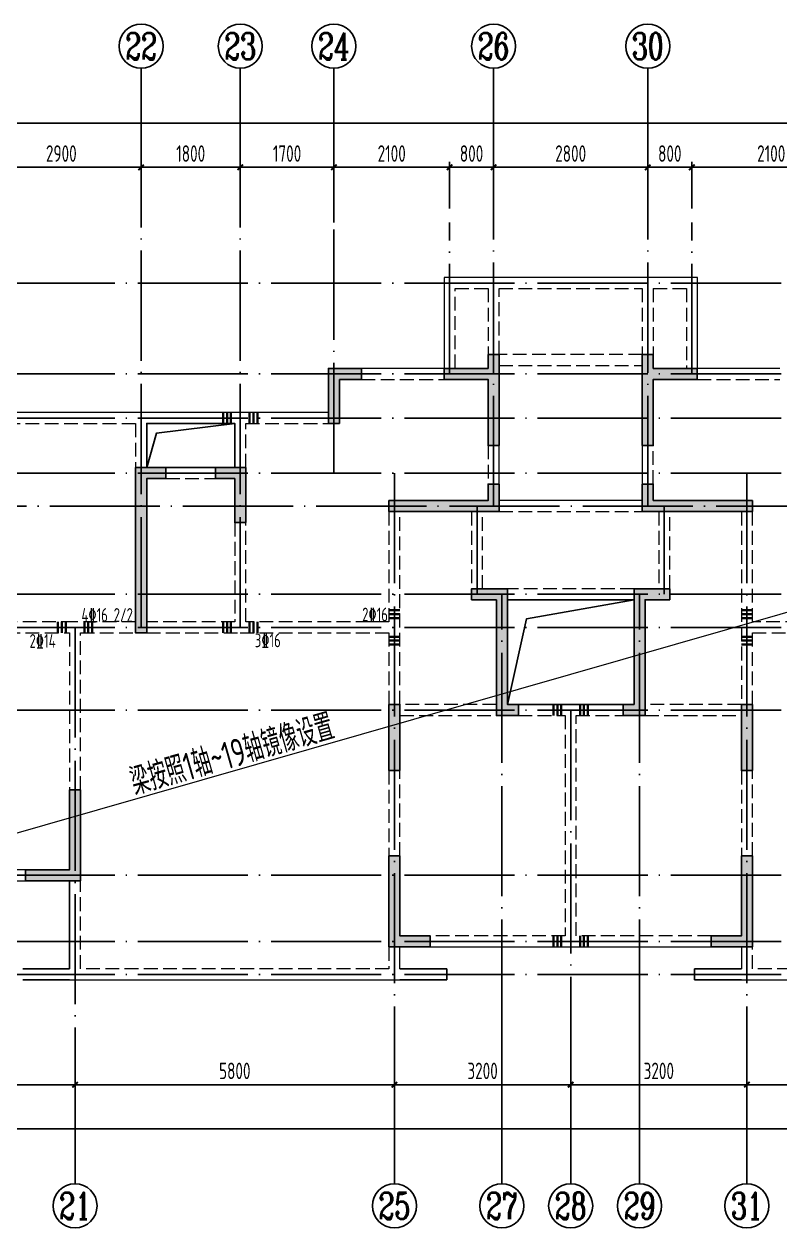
# Model space of a CAD drawing. Extents: x -1712635 to -854203, y -534641 to -21985.
# Drawn here: x -1104310 to -1090583, y -233839 to -211989 of the extents above; entities that cross this region are included whole.
import ezdxf
from ezdxf.enums import TextEntityAlignment as Align

# ---------------------------------------------------------------- set-up
doc = ezdxf.new("R2010")
doc.units = 0
doc.header["$LTSCALE"] = 1000
doc.linetypes.add('DASH', pattern=[0.35, 0.25, -0.1])
doc.linetypes.add('DOTE', pattern=[2.42, 2, -0.2, 0.02, -0.2])
doc.layers.get('0').update_dxf_attribs({"linetype": 'CONTINUOUS'})
doc.layers.get('Defpoints').update_dxf_attribs({"linetype": 'CONTINUOUS'})
for name, color, linetype in [('A-AXIS', 1, 'CONTINUOUS'), ('A-DOTE', 10, 'DOTE'), ('AXIS_NUM', 7, 'CONTINUOUS'), ('BEAM_CON', 4, 'CONTINUOUS'), ('S-D洞口', 4, 'CONTINUOUS'), ('S-L主梁线', 4, 'DASH'), ('S-L梁编号', 6, 'CONTINUOUS'), ('S-L梁配筋', 7, 'CONTINUOUS'), ('S-Q墙填充', 252, 'CONTINUOUS'), ('S-Q墙实线', 6, 'CONTINUOUS'), ('S-Y一般标注', 3, 'CONTINUOUS')]:
    doc.layers.add(name, color=color, linetype=linetype)
doc.layers.add('梁附加箍筋', color=1, linetype='CONTINUOUS', lineweight=35)
doc.styles.add('TSSD_Axis', font='complex.shx', dxfattribs={"width": 0.7, "bigfont": 'hztxt.shx'})
doc.styles.add('TSSD_DIMENSION', font='Tssdeng.shx', dxfattribs={"width": 0.7, "bigfont": 'tssdchn.shx'})
doc.styles.add('TSSD_REIN', font='tssdeng.shx', dxfattribs={"width": 0.7, "height": 300, "bigfont": 'tssdchn.shx'})
doc.dimstyles.new('TSSD_100_100', dxfattribs={"dimtxt": 300, "dimasz": 100, "dimexe": 100, "dimexo": 250, "dimgap": 100, "dimtad": 1, "dimdec": 0, "dimzin": 0, "dimdsep": 46, "dimtxsty": 'TSSD_DIMENSION', "dimblk": 'ARCHTICK', "dimcen": 0, "dimdle": 100, "dimclrt": 7, "dimadec": 0, "dimazin": 0, "dimtfac": 1, "dimtdec": 0, "dimtix": 1, "dimtmove": 2, "dimatfit": 3, "dimldrblk": 'ARCHTICK', "dimfxl": 0, "dimtolj": 1, "dimtzin": 0, "dimarcsym": 0})

# ---------------------------------------------------------------- blocks, each defined once
blk = doc.blocks.new('ts_axno')
at = {"color": 0, "linetype": 'ByBlock', "lineweight": -2}
blk.add_circle((0, 0), 0.5, dxfattribs=at)
at = {"color": 0, "linetype": 'ByBlock', "lineweight": -2, "style": 'TSSD_Axis', "width": 0.7}
blk.add_attdef('A', text='', height=0.6, dxfattribs=at).set_placement((0, 0), align=Align.MIDDLE_CENTER)
blk = doc.blocks.new('_ArchTick')
at = {"color": 0, "const_width": 0.35}
blk.add_lwpolyline([(-0.5, -0.5), (0.5, 0.5)], dxfattribs=at)
blk = doc.blocks.new('*D129')
at = {"layer": 'Defpoints', "color": 0}
for p in [(34300, 19250), (31400, 18250), (34300, 18250)]:
    blk.add_point(p, dxfattribs=at)
at = {"layer": 'S-Y一般标注', "color": 0, "lineweight": -2}
for p, q in [((31300, 19250), (34400, 19250)), ((31400, 18500), (31400, 19350)), ((34300, 18500), (34300, 19350))]:
    blk.add_line(p, q, dxfattribs=at)
at = {"layer": 'S-Y一般标注', "color": 0, "lineweight": -2, "xscale": 100, "yscale": 100, "zscale": 100, "rotation": 180}
blk.add_blockref('_ArchTick', (31400, 19250), dxfattribs=at)
at = {"layer": 'S-Y一般标注', "color": 0, "lineweight": -2, "xscale": 100, "yscale": 100, "zscale": 100}
blk.add_blockref('_ArchTick', (34300, 19250), dxfattribs=at)
at = {"layer": 'S-Y一般标注', "color": 7, "insert": (32850, 19500), "char_height": 300, "attachment_point": 5, "style": 'TSSD_DIMENSION'}
blk.add_mtext('\\A1;2900', dxfattribs=at)
blk = doc.blocks.new('*D130')
at = {"layer": 'Defpoints', "color": 0}
for p in [(36100, 19250), (34300, 18250), (36100, 18250)]:
    blk.add_point(p, dxfattribs=at)
at = {"layer": 'S-Y一般标注', "color": 0, "lineweight": -2}
for p, q in [((34200, 19250), (36200, 19250)), ((34300, 18500), (34300, 19350)), ((36100, 18500), (36100, 19350))]:
    blk.add_line(p, q, dxfattribs=at)
at = {"layer": 'S-Y一般标注', "color": 0, "lineweight": -2, "xscale": 100, "yscale": 100, "zscale": 100, "rotation": 180}
blk.add_blockref('_ArchTick', (34300, 19250), dxfattribs=at)
at = {"layer": 'S-Y一般标注', "color": 0, "lineweight": -2, "xscale": 100, "yscale": 100, "zscale": 100}
blk.add_blockref('_ArchTick', (36100, 19250), dxfattribs=at)
at = {"layer": 'S-Y一般标注', "color": 7, "insert": (35200, 19500), "char_height": 300, "attachment_point": 5, "style": 'TSSD_DIMENSION'}
blk.add_mtext('\\A1;1800', dxfattribs=at)
blk = doc.blocks.new('*D131')
at = {"layer": 'Defpoints', "color": 0}
for p in [(37800, 19250), (36100, 18250), (37800, 18250)]:
    blk.add_point(p, dxfattribs=at)
at = {"layer": 'S-Y一般标注', "color": 0, "lineweight": -2}
for p, q in [((36000, 19250), (37900, 19250)), ((36100, 18500), (36100, 19350)), ((37800, 18500), (37800, 19350))]:
    blk.add_line(p, q, dxfattribs=at)
at = {"layer": 'S-Y一般标注', "color": 0, "lineweight": -2, "xscale": 100, "yscale": 100, "zscale": 100, "rotation": 180}
blk.add_blockref('_ArchTick', (36100, 19250), dxfattribs=at)
at = {"layer": 'S-Y一般标注', "color": 0, "lineweight": -2, "xscale": 100, "yscale": 100, "zscale": 100}
blk.add_blockref('_ArchTick', (37800, 19250), dxfattribs=at)
at = {"layer": 'S-Y一般标注', "color": 7, "insert": (36950, 19500), "char_height": 300, "attachment_point": 5, "style": 'TSSD_DIMENSION'}
blk.add_mtext('\\A1;1700', dxfattribs=at)
blk = doc.blocks.new('*D132')
at = {"layer": 'Defpoints', "color": 0}
for p in [(40700, 19250), (39900, 18250), (40700, 18250)]:
    blk.add_point(p, dxfattribs=at)
at = {"layer": 'S-Y一般标注', "color": 0, "lineweight": -2}
for p, q in [((39800, 19250), (40800, 19250)), ((39900, 18500), (39900, 19350)), ((40700, 18500), (40700, 19350))]:
    blk.add_line(p, q, dxfattribs=at)
at = {"layer": 'S-Y一般标注', "color": 0, "lineweight": -2, "xscale": 100, "yscale": 100, "zscale": 100, "rotation": 180}
blk.add_blockref('_ArchTick', (39900, 19250), dxfattribs=at)
at = {"layer": 'S-Y一般标注', "color": 0, "lineweight": -2, "xscale": 100, "yscale": 100, "zscale": 100}
blk.add_blockref('_ArchTick', (40700, 19250), dxfattribs=at)
at = {"layer": 'S-Y一般标注', "color": 7, "insert": (40300, 19500), "char_height": 300, "attachment_point": 5, "style": 'TSSD_DIMENSION'}
blk.add_mtext('\\A1;800', dxfattribs=at)
blk = doc.blocks.new('*D133')
at = {"layer": 'Defpoints', "color": 0}
for p in [(43500, 19250), (40700, 18250), (43500, 18250)]:
    blk.add_point(p, dxfattribs=at)
at = {"layer": 'S-Y一般标注', "color": 0, "lineweight": -2}
for p, q in [((40600, 19250), (43600, 19250)), ((40700, 18500), (40700, 19350)), ((43500, 18500), (43500, 19350))]:
    blk.add_line(p, q, dxfattribs=at)
at = {"layer": 'S-Y一般标注', "color": 0, "lineweight": -2, "xscale": 100, "yscale": 100, "zscale": 100, "rotation": 180}
blk.add_blockref('_ArchTick', (40700, 19250), dxfattribs=at)
at = {"layer": 'S-Y一般标注', "color": 0, "lineweight": -2, "xscale": 100, "yscale": 100, "zscale": 100}
blk.add_blockref('_ArchTick', (43500, 19250), dxfattribs=at)
at = {"layer": 'S-Y一般标注', "color": 7, "insert": (42100, 19500), "char_height": 300, "attachment_point": 5, "style": 'TSSD_DIMENSION'}
blk.add_mtext('\\A1;2800', dxfattribs=at)
blk = doc.blocks.new('*D134')
at = {"layer": 'Defpoints', "color": 0}
for p in [(46400, 19250), (44300, 18250), (46400, 18250)]:
    blk.add_point(p, dxfattribs=at)
at = {"layer": 'S-Y一般标注', "color": 0, "lineweight": -2}
for p, q in [((44200, 19250), (46500, 19250)), ((44300, 18500), (44300, 19350)), ((46400, 18500), (46400, 19350))]:
    blk.add_line(p, q, dxfattribs=at)
at = {"layer": 'S-Y一般标注', "color": 0, "lineweight": -2, "xscale": 100, "yscale": 100, "zscale": 100, "rotation": 180}
blk.add_blockref('_ArchTick', (44300, 19250), dxfattribs=at)
at = {"layer": 'S-Y一般标注', "color": 0, "lineweight": -2, "xscale": 100, "yscale": 100, "zscale": 100}
blk.add_blockref('_ArchTick', (46400, 19250), dxfattribs=at)
at = {"layer": 'S-Y一般标注', "color": 7, "insert": (45742, 19500), "char_height": 300, "attachment_point": 5, "style": 'TSSD_DIMENSION'}
blk.add_mtext('\\A1;2100', dxfattribs=at)
blk = doc.blocks.new('*D139')
at = {"layer": 'Defpoints', "color": 0}
for p in [(54600, 20050), (4600, 18250), (54600, 18250)]:
    blk.add_point(p, dxfattribs=at)
at = {"layer": 'S-Y一般标注', "color": 0, "lineweight": -2}
for p, q in [((4600, 18500), (4600, 20150)), ((54600, 18500), (54600, 20150)), ((4500, 20050), (54700, 20050))]:
    blk.add_line(p, q, dxfattribs=at)
at = {"layer": 'S-Y一般标注', "color": 0, "lineweight": -2, "xscale": 100, "yscale": 100, "zscale": 100, "rotation": 180}
blk.add_blockref('_ArchTick', (4600, 20050), dxfattribs=at)
at = {"layer": 'S-Y一般标注', "color": 0, "lineweight": -2, "xscale": 100, "yscale": 100, "zscale": 100}
blk.add_blockref('_ArchTick', (54600, 20050), dxfattribs=at)
at = {"layer": 'S-Y一般标注', "color": 7, "insert": (29600, 20300), "char_height": 300, "attachment_point": 5, "style": 'TSSD_DIMENSION'}
blk.add_mtext('\\A1;50000', dxfattribs=at)
blk = doc.blocks.new('*D152')
at = {"layer": 'Defpoints', "color": 0}
for p in [(39900, 19250), (37800, 18250), (39900, 18250)]:
    blk.add_point(p, dxfattribs=at)
at = {"layer": 'S-Y一般标注', "color": 0, "lineweight": -2}
for p, q in [((37700, 19250), (40000, 19250)), ((37800, 18500), (37800, 19350)), ((39900, 18500), (39900, 19350))]:
    blk.add_line(p, q, dxfattribs=at)
at = {"layer": 'S-Y一般标注', "color": 0, "lineweight": -2, "xscale": 100, "yscale": 100, "zscale": 100, "rotation": 180}
blk.add_blockref('_ArchTick', (37800, 19250), dxfattribs=at)
at = {"layer": 'S-Y一般标注', "color": 0, "lineweight": -2, "xscale": 100, "yscale": 100, "zscale": 100}
blk.add_blockref('_ArchTick', (39900, 19250), dxfattribs=at)
at = {"layer": 'S-Y一般标注', "color": 7, "insert": (38850, 19500), "char_height": 300, "attachment_point": 5, "style": 'TSSD_DIMENSION'}
blk.add_mtext('\\A1;2100', dxfattribs=at)
blk = doc.blocks.new('*D153')
at = {"layer": 'Defpoints', "color": 0}
for p in [(44300, 19250), (43500, 18250), (44300, 18250)]:
    blk.add_point(p, dxfattribs=at)
at = {"layer": 'S-Y一般标注', "color": 0, "lineweight": -2}
for p, q in [((43400, 19250), (44400, 19250)), ((43500, 18500), (43500, 19350)), ((44300, 18500), (44300, 19350))]:
    blk.add_line(p, q, dxfattribs=at)
at = {"layer": 'S-Y一般标注', "color": 0, "lineweight": -2, "xscale": 100, "yscale": 100, "zscale": 100, "rotation": 180}
blk.add_blockref('_ArchTick', (43500, 19250), dxfattribs=at)
at = {"layer": 'S-Y一般标注', "color": 0, "lineweight": -2, "xscale": 100, "yscale": 100, "zscale": 100}
blk.add_blockref('_ArchTick', (44300, 19250), dxfattribs=at)
at = {"layer": 'S-Y一般标注', "color": 7, "insert": (43900, 19500), "char_height": 300, "attachment_point": 5, "style": 'TSSD_DIMENSION'}
blk.add_mtext('\\A1;800', dxfattribs=at)
blk = doc.blocks.new('*D158')
at = {"layer": 'Defpoints', "color": 0}
for p in [(33100, 3600), (38900, 3600), (38900, 2600)]:
    blk.add_point(p, dxfattribs=at)
at = {"layer": 'S-Y一般标注', "color": 0, "lineweight": -2}
for p, q in [((33100, 3350), (33100, 2500)), ((38900, 3350), (38900, 2500)), ((33000, 2600), (39000, 2600))]:
    blk.add_line(p, q, dxfattribs=at)
at = {"layer": 'S-Y一般标注', "color": 0, "lineweight": -2, "xscale": 100, "yscale": 100, "zscale": 100, "rotation": 180}
blk.add_blockref('_ArchTick', (33100, 2600), dxfattribs=at)
at = {"layer": 'S-Y一般标注', "color": 0, "lineweight": -2, "xscale": 100, "yscale": 100, "zscale": 100}
blk.add_blockref('_ArchTick', (38900, 2600), dxfattribs=at)
at = {"layer": 'S-Y一般标注', "color": 7, "insert": (36000, 2850), "char_height": 300, "attachment_point": 5, "style": 'TSSD_DIMENSION'}
blk.add_mtext('\\A1;5800', dxfattribs=at)
blk = doc.blocks.new('*D159')
at = {"layer": 'Defpoints', "color": 0}
for p in [(42100, 3600), (45300, 3600), (45300, 2600)]:
    blk.add_point(p, dxfattribs=at)
at = {"layer": 'S-Y一般标注', "color": 0, "lineweight": -2}
for p, q in [((42100, 3350), (42100, 2500)), ((45300, 3350), (45300, 2500)), ((42000, 2600), (45400, 2600))]:
    blk.add_line(p, q, dxfattribs=at)
at = {"layer": 'S-Y一般标注', "color": 0, "lineweight": -2, "xscale": 100, "yscale": 100, "zscale": 100, "rotation": 180}
blk.add_blockref('_ArchTick', (42100, 2600), dxfattribs=at)
at = {"layer": 'S-Y一般标注', "color": 0, "lineweight": -2, "xscale": 100, "yscale": 100, "zscale": 100}
blk.add_blockref('_ArchTick', (45300, 2600), dxfattribs=at)
at = {"layer": 'S-Y一般标注', "color": 7, "insert": (43700, 2850), "char_height": 300, "attachment_point": 5, "style": 'TSSD_DIMENSION'}
blk.add_mtext('\\A1;3200', dxfattribs=at)
blk = doc.blocks.new('*D160')
at = {"layer": 'Defpoints', "color": 0}
for p in [(45300, 3600), (51100, 3600), (51100, 2600)]:
    blk.add_point(p, dxfattribs=at)
at = {"layer": 'S-Y一般标注', "color": 0, "lineweight": -2}
for p, q in [((45300, 3350), (45300, 2500)), ((51100, 3350), (51100, 2500)), ((45200, 2600), (51200, 2600))]:
    blk.add_line(p, q, dxfattribs=at)
at = {"layer": 'S-Y一般标注', "color": 0, "lineweight": -2, "xscale": 100, "yscale": 100, "zscale": 100, "rotation": 180}
blk.add_blockref('_ArchTick', (45300, 2600), dxfattribs=at)
at = {"layer": 'S-Y一般标注', "color": 0, "lineweight": -2, "xscale": 100, "yscale": 100, "zscale": 100}
blk.add_blockref('_ArchTick', (51100, 2600), dxfattribs=at)
at = {"layer": 'S-Y一般标注', "color": 7, "insert": (48200, 2850), "char_height": 300, "attachment_point": 5, "style": 'TSSD_DIMENSION'}
blk.add_mtext('\\A1;5800', dxfattribs=at)
blk = doc.blocks.new('*D162')
at = {"layer": 'Defpoints', "color": 0}
for p in [(4600, 3600), (54600, 3600), (54600, 1800)]:
    blk.add_point(p, dxfattribs=at)
at = {"layer": 'S-Y一般标注', "color": 0, "lineweight": -2}
for p, q in [((4600, 3350), (4600, 1700)), ((54600, 3350), (54600, 1700)), ((4500, 1800), (54700, 1800))]:
    blk.add_line(p, q, dxfattribs=at)
at = {"layer": 'S-Y一般标注', "color": 0, "lineweight": -2, "xscale": 100, "yscale": 100, "zscale": 100, "rotation": 180}
blk.add_blockref('_ArchTick', (4600, 1800), dxfattribs=at)
at = {"layer": 'S-Y一般标注', "color": 0, "lineweight": -2, "xscale": 100, "yscale": 100, "zscale": 100}
blk.add_blockref('_ArchTick', (54600, 1800), dxfattribs=at)
at = {"layer": 'S-Y一般标注', "color": 7, "insert": (29600, 2050), "char_height": 300, "attachment_point": 5, "style": 'TSSD_DIMENSION'}
blk.add_mtext('\\A1;50000', dxfattribs=at)
blk = doc.blocks.new('*D165')
at = {"layer": 'Defpoints', "color": 0}
for p in [(29600, 3600), (33100, 3600), (33100, 2600)]:
    blk.add_point(p, dxfattribs=at)
at = {"layer": 'S-Y一般标注', "color": 0, "lineweight": -2}
for p, q in [((29600, 3350), (29600, 2500)), ((33100, 3350), (33100, 2500)), ((29500, 2600), (33200, 2600))]:
    blk.add_line(p, q, dxfattribs=at)
at = {"layer": 'S-Y一般标注', "color": 0, "lineweight": -2, "xscale": 100, "yscale": 100, "zscale": 100, "rotation": 180}
blk.add_blockref('_ArchTick', (29600, 2600), dxfattribs=at)
at = {"layer": 'S-Y一般标注', "color": 0, "lineweight": -2, "xscale": 100, "yscale": 100, "zscale": 100}
blk.add_blockref('_ArchTick', (33100, 2600), dxfattribs=at)
at = {"layer": 'S-Y一般标注', "color": 7, "insert": (31350, 2850), "char_height": 300, "attachment_point": 5, "style": 'TSSD_DIMENSION'}
blk.add_mtext('\\A1;3500', dxfattribs=at)
blk = doc.blocks.new('*D166')
at = {"layer": 'Defpoints', "color": 0}
for p in [(38900, 3600), (42100, 3600), (42100, 2600)]:
    blk.add_point(p, dxfattribs=at)
at = {"layer": 'S-Y一般标注', "color": 0, "lineweight": -2}
for p, q in [((38900, 3350), (38900, 2500)), ((42100, 3350), (42100, 2500)), ((38800, 2600), (42200, 2600))]:
    blk.add_line(p, q, dxfattribs=at)
at = {"layer": 'S-Y一般标注', "color": 0, "lineweight": -2, "xscale": 100, "yscale": 100, "zscale": 100, "rotation": 180}
blk.add_blockref('_ArchTick', (38900, 2600), dxfattribs=at)
at = {"layer": 'S-Y一般标注', "color": 0, "lineweight": -2, "xscale": 100, "yscale": 100, "zscale": 100}
blk.add_blockref('_ArchTick', (42100, 2600), dxfattribs=at)
at = {"layer": 'S-Y一般标注', "color": 7, "insert": (40500, 2850), "char_height": 300, "attachment_point": 5, "style": 'TSSD_DIMENSION'}
blk.add_mtext('\\A1;3200', dxfattribs=at)
blk = doc.blocks.new('20210807.15312791')
at = {"layer": 'S-Q墙填充'}
h = blk.add_hatch(color=252, dxfattribs=at)
h.dxf.hatch_style = 1
h.paths.add_polyline_path([(97216, 67840), (97216, 68190), (97016, 68190), (97016, 67940), (96216, 67940), (96216, 67740), (97016, 67740), (97016, 66540), (97216, 66540)])
h = blk.add_hatch(color=252, dxfattribs=at)
h.dxf.hatch_style = 1
h.paths.add_polyline_path([(99816, 67840), (99816, 66540), (100016, 66540), (100016, 67740), (100815, 67740), (100815, 67940), (100016, 67940), (100016, 68190), (99816, 68190)])
h = blk.add_hatch(color=252, dxfattribs=at)
h.dxf.hatch_style = 1
h.paths.add_polyline_path([(94316, 67740), (94716, 67740), (94716, 67940), (94116, 67940), (94116, 66940), (94316, 66940)])
h = blk.add_hatch(color=252, dxfattribs=at)
h.dxf.hatch_style = 1
h.paths.add_polyline_path([(90816, 63140), (90816, 65940), (91166, 65940), (91166, 66140), (90616, 66140), (90616, 63140)])
h = blk.add_hatch(color=252, dxfattribs=at)
h.dxf.hatch_style = 1
h.paths.add_polyline_path([(92066, 65940), (92416, 65940), (92416, 65140), (92616, 65140), (92616, 66140), (92066, 66140)])
h = blk.add_hatch(color=252, dxfattribs=at)
h.dxf.hatch_style = 1
h.paths.add_polyline_path([(95216, 65340), (96816, 65340), (97216, 65340), (97216, 65840), (97016, 65840), (97016, 65540), (96816, 65540), (95216, 65540)])
h = blk.add_hatch(color=252, dxfattribs=at)
h.dxf.hatch_style = 1
h.paths.add_polyline_path([(100016, 65540), (100016, 65840), (99816, 65840), (99816, 65340), (100216, 65340), (101816, 65340), (101816, 65540), (100216, 65540)])
h = blk.add_hatch(color=252, dxfattribs=at)
h.dxf.hatch_style = 1
h.paths.add_polyline_path([(97166, 63740), (97166, 61640), (97566, 61640), (97566, 61840), (97366, 61840), (97366, 63940), (96716, 63940), (96716, 63740)])
h = blk.add_hatch(color=252, dxfattribs=at)
h.dxf.hatch_style = 1
h.paths.add_polyline_path([(99666, 61840), (99466, 61840), (99466, 61640), (99866, 61640), (99866, 63740), (100316, 63740), (100316, 63940), (99666, 63940)])
h = blk.add_hatch(color=252, dxfattribs=at)
h.dxf.hatch_style = 1
h.paths.add_polyline_path([(95416, 60640), (95416, 61840), (95216, 61840), (95216, 60640)])
h = blk.add_hatch(color=252, dxfattribs=at)
h.dxf.hatch_style = 1
h.paths.add_polyline_path([(101816, 60640), (101816, 61840), (101616, 61840), (101616, 60640)])
h = blk.add_hatch(color=252, dxfattribs=at)
h.dxf.hatch_style = 1
h.paths.add_polyline_path([(88716, 58840), (88616, 58840), (88616, 58640), (88716, 58640), (89616, 58640), (89616, 60290), (89416, 60290), (89416, 58840)])
h = blk.add_hatch(color=252, dxfattribs=at)
h.dxf.hatch_style = 1
h.paths.add_polyline_path([(95216, 57440), (95966, 57440), (95966, 57640), (95416, 57640), (95416, 59090), (95216, 59090)])
h = blk.add_hatch(color=252, dxfattribs=at)
h.dxf.hatch_style = 1
h.paths.add_polyline_path([(101816, 57440), (101066, 57440), (101066, 57640), (101616, 57640), (101616, 58740), (101616, 59090), (101816, 59090), (101816, 58740)])
at = {"layer": 'BEAM_CON'}
for p, q in [((89416, 58640), (89416, 57040)), ((89416, 57040), (88566, 57040)), ((95416, 57040), (96266, 57040)), ((96266, 56840), (96266, 57040)), ((101616, 57040), (100766, 57040)), ((100766, 56840), (100766, 57040)), ((89416, 56840), (88566, 56840)), ((95416, 56840), (96266, 56840)), ((101616, 56840), (100766, 56840))]:
    blk.add_line(p, q, dxfattribs=at)
at = {"layer": 'S-D洞口', "color": 5}
for points in [[(90816, 66140), (92416, 66140), (92416, 66940), (90816, 66940), (90816, 66140), (90993, 66762), (92416, 66940)], [(97366, 61840), (99666, 61840), (99666, 63740), (97366, 63740), (97366, 61840), (97712, 63393), (99666, 63740)]]:
    blk.add_lwpolyline(points, dxfattribs=at)
at = {"layer": 'S-L主梁线', "linetype": 'ByBlock', "lineweight": 18}
for p, q in [((96216, 69590), (96216, 67940)), ((97116, 69590), (96216, 69590)), ((99916, 69590), (97116, 69590)), ((100816, 69590), (99916, 69590)), ((100816, 67940), (100816, 69590)), ((96216, 67940), (94716, 67940)), ((102316, 67940), (100816, 67940)), ((90716, 67140), (87716, 67140)), ((92516, 67140), (90716, 67140)), ((94116, 67140), (92516, 67140)), ((90816, 66940), (92416, 66940)), ((90816, 66140), (90816, 66940)), ((92416, 66940), (92416, 66140)), ((97216, 65840), (97216, 66540)), ((99816, 66540), (99816, 65840)), ((92066, 66140), (91166, 66140)), ((99816, 65540), (97216, 65540)), ((97366, 63740), (99666, 63740)), ((98516, 61840), (97566, 61840)), ((99466, 61840), (98516, 61840)), ((86016, 58640), (88616, 58640)), ((95416, 57040), (95416, 57440)), ((95966, 57440), (98516, 57440)), ((98516, 57440), (101066, 57440)), ((101616, 57440), (101616, 57040)), ((89416, 56840), (95416, 56840)), ((101616, 56840), (107616, 56840))]:
    blk.add_line(p, q, dxfattribs=at)
at = {"layer": 'S-L主梁线', "linetype": 'DASH', "lineweight": 18}
for p, q in [((96416, 69390), (97016, 69390)), ((96416, 67940), (96416, 69390)), ((97016, 69390), (97016, 68190)), ((97216, 69390), (99816, 69390)), ((97216, 68190), (97216, 69390)), ((99816, 69390), (99816, 68190)), ((100016, 69390), (100616, 69390)), ((100016, 69390), (100016, 68190)), ((100616, 69390), (100616, 67940)), ((99815, 68190), (97216, 68190)), ((97216, 67990), (99816, 67990)), ((94716, 67740), (96216, 67740)), ((100815, 67740), (102316, 67740)), ((87916, 66940), (90616, 66940)), ((90616, 66940), (90616, 66140)), ((92616, 66940), (94116, 66940)), ((92616, 66140), (92616, 66940)), ((97016, 66540), (97016, 65840)), ((100016, 65840), (100016, 66540)), ((91166, 65940), (92066, 65940)), ((95216, 65340), (95216, 63340)), ((95416, 63240), (95416, 65340)), ((96716, 65340), (96716, 63940)), ((96916, 63940), (96916, 65340)), ((97216, 65340), (99816, 65340)), ((100116, 65340), (100116, 63940)), ((100316, 63940), (100316, 65340)), ((101616, 65340), (101616, 63240)), ((101816, 63340), (101816, 65340)), ((92416, 65140), (92416, 63340)), ((92616, 63340), (92616, 65140)), ((99666, 63940), (97366, 63940)), ((89516, 63340), (87916, 63340)), ((90616, 63340), (89516, 63340)), ((92416, 63340), (90816, 63340)), ((95216, 63340), (92616, 63340)), ((95416, 61840), (95416, 63240)), ((101616, 63240), (101616, 61840)), ((104416, 63340), (101816, 63340)), ((87916, 63140), (89416, 63140)), ((89416, 63140), (89416, 60290)), ((89616, 63140), (90616, 63140)), ((89616, 60290), (89616, 63140)), ((90816, 63140), (92516, 63140)), ((92516, 63140), (95216, 63140)), ((95216, 63140), (95216, 61840)), ((101816, 63140), (104516, 63140)), ((101816, 61840), (101816, 63140)), ((97166, 61840), (95416, 61840)), ((101616, 61840), (99866, 61840)), ((95416, 61640), (97166, 61640)), ((97566, 61640), (98416, 61640)), ((98416, 61640), (98416, 57640)), ((98616, 57640), (98616, 61640)), ((98616, 61640), (99466, 61640)), ((99866, 61640), (101616, 61640)), ((95216, 60640), (95216, 59090)), ((95416, 59090), (95416, 60640)), ((101616, 60640), (101616, 59090)), ((101816, 59090), (101816, 60640)), ((88616, 58840), (86116, 58840)), ((89616, 57040), (89616, 58640)), ((98416, 57640), (95966, 57640)), ((101066, 57640), (98616, 57640)), ((95216, 57440), (95216, 57040)), ((101816, 57040), (101816, 57440)), ((95216, 57040), (89616, 57040)), ((107416, 57040), (101816, 57040))]:
    blk.add_line(p, q, dxfattribs=at)
at = {"layer": 'S-Q墙实线'}
blk.add_lwpolyline([(97216, 67840), (97216, 68190), (97016, 68190), (97016, 67940), (96216, 67940), (96216, 67740), (97016, 67740), (97016, 66540), (97216, 66540), (97216, 67840)], dxfattribs=at)
for points in [[(99816, 67840), (99816, 66540), (100016, 66540), (100016, 67740), (100815, 67740), (100815, 67940), (100016, 67940), (100016, 68190), (99816, 68190)], [(94316, 67740), (94716, 67740), (94716, 67940), (94116, 67940), (94116, 66940), (94316, 66940)], [(90816, 63140), (90816, 65940), (91166, 65940), (91166, 66140), (90616, 66140), (90616, 63140)], [(92066, 65940), (92416, 65940), (92416, 65140), (92616, 65140), (92616, 66140), (92066, 66140)], [(95216, 65340), (96816, 65340), (97216, 65340), (97216, 65840), (97016, 65840), (97016, 65540), (96816, 65540), (95216, 65540)], [(100016, 65540), (100016, 65840), (99816, 65840), (99816, 65340), (100216, 65340), (101816, 65340), (101816, 65540), (100216, 65540)], [(97166, 63740), (97166, 61640), (97566, 61640), (97566, 61840), (97366, 61840), (97366, 63940), (96716, 63940), (96716, 63740)], [(99666, 61840), (99466, 61840), (99466, 61640), (99866, 61640), (99866, 63740), (100316, 63740), (100316, 63940), (99666, 63940)], [(95416, 60640), (95416, 61840), (95216, 61840), (95216, 60640)], [(101816, 60640), (101816, 61840), (101616, 61840), (101616, 60640)], [(88716, 58840), (88616, 58840), (88616, 58640), (88716, 58640), (89616, 58640), (89616, 60290), (89416, 60290), (89416, 58840)], [(95216, 57440), (95966, 57440), (95966, 57640), (95416, 57640), (95416, 59090), (95216, 59090)], [(101816, 57440), (101066, 57440), (101066, 57640), (101616, 57640), (101616, 58740), (101616, 59090), (101816, 59090), (101816, 58740)]]:
    blk.add_lwpolyline(points, close=True, dxfattribs=at)
blk = doc.blocks.new('20210726.16395156')
at = {"layer": 'A-AXIS'}
for p, q in [((34300, 18249.9), (34300, 21049.9)), ((36100, 18249.9), (36100, 21049.9)), ((37800, 18249.9), (37800, 21049.9)), ((40700, 18249.9), (40700, 21049.9)), ((43500, 18249.9), (43500, 21049.9)), ((33100, 3600), (33100, 800)), ((38900, 3600.1), (38900, 800.1)), ((40850, 3600.2), (40850, 800.2)), ((42100, 3600), (42100, 800)), ((43350, 3600.3), (43350, 800.3)), ((45300, 3600), (45300, 800))]:
    blk.add_line(p, q, dxfattribs=at)
at = {"layer": 'A-DOTE'}
for p, q in [((34300, 10900), (34300, 18249.9)), ((36100, 10900), (36100, 18249.9)), ((37800, 13700), (37800, 18249.9)), ((39900, 15500), (39900, 18249.9)), ((40700, 13100.3), (40700, 18249.9)), ((43500, 13100.3), (43500, 18249.9)), ((44300, 15500), (44300, 18249.9)), ((55600, 17150), (3600, 17150)), ((55600, 15500), (3600, 15500)), ((55600, 14700), (3600, 14700)), ((55600, 13700), (3600, 13700)), ((38900.2, 13700), (38900, 3600)), ((45299.8, 13700), (45300, 3600)), ((3600, 13100.3), (55600, 13100.3)), ((40400, 11500), (40400, 13100)), ((43800, 11500), (43800, 13100)), ((55600, 11500), (3600, 11500)), ((40850, 3600.2), (40850, 11500)), ((43350, 3600.2), (43350, 11500)), ((55600, 10900), (3600, 10900)), ((33100, 10900), (33100, 3600)), ((55600, 9400), (3600, 9400)), ((42100, 9400), (42100, 3600)), ((55600, 6400), (3600, 6400)), ((55600, 5200), (3600, 5200)), ((55600, 4600), (3600, 4600))]:
    blk.add_line(p, q, dxfattribs=at)
at = {"layer": 'A-AXIS'}
ref = blk.add_blockref('ts_axno', (34300, 21449.9), dxfattribs=dict(at, xscale=800, yscale=800, zscale=800))
ref.add_attrib('14', '22', dxfattribs={"layer": 'AXIS_NUM', "height": 480, "style": 'TSSD_Axis', "width": 0.7}).set_placement((34300, 21449.9), align=Align.MIDDLE_CENTER)
ref = blk.add_blockref('ts_axno', (36100, 21449.9), dxfattribs=dict(at, xscale=800, yscale=800, zscale=800))
ref.add_attrib('15', '23', dxfattribs={"layer": 'AXIS_NUM', "height": 480, "style": 'TSSD_Axis', "width": 0.7}).set_placement((36100, 21449.9), align=Align.MIDDLE_CENTER)
ref = blk.add_blockref('ts_axno', (37800, 21449.9), dxfattribs=dict(at, xscale=800, yscale=800, zscale=800))
ref.add_attrib('16', '24', dxfattribs={"layer": 'AXIS_NUM', "height": 480, "style": 'TSSD_Axis', "width": 0.7}).set_placement((37800, 21449.9), align=Align.MIDDLE_CENTER)
ref = blk.add_blockref('ts_axno', (40700, 21449.9), dxfattribs=dict(at, xscale=800, yscale=800, zscale=800))
ref.add_attrib('17', '26', dxfattribs={"layer": 'AXIS_NUM', "height": 480, "style": 'TSSD_Axis', "width": 0.7}).set_placement((40700, 21449.9), align=Align.MIDDLE_CENTER)
ref = blk.add_blockref('ts_axno', (43500, 21449.9), dxfattribs=dict(at, xscale=800, yscale=800, zscale=800))
ref.add_attrib('18', '30', dxfattribs={"layer": 'AXIS_NUM', "height": 480, "style": 'TSSD_Axis', "width": 0.7}).set_placement((43500, 21449.9), align=Align.MIDDLE_CENTER)
ref = blk.add_blockref('ts_axno', (33100, 400), dxfattribs=dict(at, xscale=-800, yscale=800, zscale=800, rotation=180))
ref.add_attrib('13', '21', dxfattribs={"layer": 'AXIS_NUM', "height": 480, "style": 'TSSD_Axis', "width": 0.7}).set_placement((33100, 400), align=Align.MIDDLE_CENTER)
ref = blk.add_blockref('ts_axno', (38900, 400.1), dxfattribs=dict(at, xscale=-800, yscale=800, zscale=800, rotation=180))
ref.add_attrib('17', '25', dxfattribs={"layer": 'AXIS_NUM', "height": 480, "style": 'TSSD_Axis', "width": 0.7}).set_placement((38900, 400.1), align=Align.MIDDLE_CENTER)
ref = blk.add_blockref('ts_axno', (40850, 400.2), dxfattribs=dict(at, xscale=-800, yscale=800, zscale=800, rotation=180))
ref.add_attrib('5', '27', dxfattribs={"layer": 'AXIS_NUM', "height": 480, "style": 'TSSD_Axis', "width": 0.7}).set_placement((40850, 400.2), align=Align.MIDDLE_CENTER)
ref = blk.add_blockref('ts_axno', (42100, 400), dxfattribs=dict(at, xscale=-800, yscale=800, zscale=800, rotation=180))
ref.add_attrib('19', '28', dxfattribs={"layer": 'AXIS_NUM', "height": 480, "style": 'TSSD_Axis', "width": 0.7}).set_placement((42100, 400), align=Align.MIDDLE_CENTER)
ref = blk.add_blockref('ts_axno', (43350, 400.3), dxfattribs=dict(at, xscale=-800, yscale=800, zscale=800, rotation=180))
ref.add_attrib('5', '29', dxfattribs={"layer": 'AXIS_NUM', "height": 480, "style": 'TSSD_Axis', "width": 0.7}).set_placement((43350, 400.3), align=Align.MIDDLE_CENTER)
ref = blk.add_blockref('ts_axno', (45300, 400), dxfattribs=dict(at, xscale=-800, yscale=800, zscale=800, rotation=180))
ref.add_attrib('19', '31', dxfattribs={"layer": 'AXIS_NUM', "height": 480, "style": 'TSSD_Axis', "width": 0.7}).set_placement((45300, 400), align=Align.MIDDLE_CENTER)
at = {"layer": 'S-Y一般标注'}
for base, p1, p2, picture, middle in [((54600, 20049.9), (4600, 18249.9), (54600, 18249.9), '*D139', (29600, 20299.9)), ((34300, 19249.9), (31400, 18249.9), (34300, 18249.9), '*D129', (32850, 19499.9)), ((36100, 19249.9), (34300, 18249.9), (36100, 18249.9), '*D130', (35200, 19499.9)), ((37800, 19249.9), (36100, 18249.9), (37800, 18249.9), '*D131', (36950, 19499.9)), ((39900, 19249.9), (37800, 18249.9), (39900, 18249.9), '*D152', (38850, 19499.9)), ((40700, 19249.9), (39900, 18249.9), (40700, 18249.9), '*D132', (40300, 19499.9)), ((43500, 19249.9), (40700, 18249.9), (43500, 18249.9), '*D133', (42100, 19499.9)), ((44300, 19249.9), (43500, 18249.9), (44300, 18249.9), '*D153', (43900, 19499.9)), ((54600, 1800), (4600, 3600), (54600, 3600), '*D162', (29600, 2050)), ((33100, 2600), (29600, 3600), (33100, 3600), '*D165', (31350, 2850)), ((38900, 2600.1), (33100, 3600), (38900, 3600.1), '*D158', (36000, 2850.1)), ((42100, 2600.1), (38900, 3600.1), (42100, 3600.1), '*D166', (40500, 2850.1)), ((45300, 2600.1), (42100, 3600.1), (45300, 3600.1), '*D159', (43700, 2850.1)), ((51100, 2600), (45300, 3600), (51100, 3600), '*D160', (48200, 2850))]:
    dim = blk.add_linear_dim(base=base, p1=p1, p2=p2, dimstyle='TSSD_100_100', dxfattribs=at)
    dim.commit()
    dim.dimension.update_dxf_attribs({"geometry": picture, "text_midpoint": middle})
dim = blk.add_linear_dim(base=(46400, 19249.9), p1=(44300, 18249.9), p2=(46400, 18249.9), dimstyle='TSSD_100_100', dxfattribs=at)
dim.commit()
dim.dimension.update_dxf_attribs({"geometry": '*D134', "text_midpoint": (45741.9, 19499.9), "dimtype": 128})

msp = doc.modelspace()

# ---------------------------------------------------------------- linework, layer by layer
at = {"layer": 'S-L梁编号', "lineweight": 18}
msp.add_lwpolyline([(-1106783.49, -227338.95), (-1081983.47, -220238.95)], dxfattribs=at)
at = {"layer": '梁附加箍筋', "lineweight": 35}
for p, q in [((-1100693.47, -219238.95), (-1100693.47, -219038.95)), ((-1100623.47, -219238.95), (-1100623.47, -219038.95)), ((-1100553.47, -219238.95), (-1100553.47, -219038.95)), ((-1100213.47, -219238.95), (-1100213.47, -219038.95)), ((-1100143.47, -219238.95), (-1100143.47, -219038.95)), ((-1100073.47, -219238.95), (-1100073.47, -219038.95)), ((-1097483.47, -222628.95), (-1097683.47, -222628.95)), ((-1091083.48, -222628.95), (-1091283.48, -222628.95)), ((-1103693.46, -223038.95), (-1103693.46, -222838.95)), ((-1103623.46, -223038.95), (-1103623.46, -222838.95)), ((-1103553.46, -223038.95), (-1103553.46, -222838.95)), ((-1103213.46, -223038.95), (-1103213.46, -222838.95)), ((-1103143.46, -223038.95), (-1103143.46, -222838.95)), ((-1103073.46, -223038.95), (-1103073.46, -222838.95)), ((-1100693.47, -223038.95), (-1100693.47, -222838.95)), ((-1100623.47, -223038.95), (-1100623.47, -222838.95)), ((-1100553.47, -223038.95), (-1100553.47, -222838.95)), ((-1100213.47, -223038.95), (-1100213.47, -222838.95)), ((-1100143.47, -223038.95), (-1100143.47, -222838.95)), ((-1100073.47, -223038.95), (-1100073.47, -222838.95)), ((-1097483.47, -222698.95), (-1097683.47, -222698.95)), ((-1097483.47, -222768.95), (-1097683.47, -222768.95)), ((-1091083.48, -222698.95), (-1091283.48, -222698.95)), ((-1091083.48, -222768.95), (-1091283.48, -222768.95)), ((-1097483.47, -223108.95), (-1097683.47, -223108.95)), ((-1097483.47, -223178.95), (-1097683.47, -223178.95)), ((-1097483.47, -223248.95), (-1097683.47, -223248.95)), ((-1091083.48, -223108.95), (-1091283.48, -223108.95)), ((-1091083.48, -223178.95), (-1091283.48, -223178.95)), ((-1091083.48, -223248.95), (-1091283.48, -223248.95)), ((-1094693.49, -224538.95), (-1094693.49, -224338.95)), ((-1094623.49, -224538.95), (-1094623.49, -224338.95)), ((-1094553.49, -224538.95), (-1094553.49, -224338.95)), ((-1094213.49, -224538.95), (-1094213.49, -224338.95)), ((-1094143.49, -224538.95), (-1094143.49, -224338.95)), ((-1094073.49, -224538.95), (-1094073.49, -224338.95)), ((-1094693.49, -228738.96), (-1094693.49, -228538.96)), ((-1094623.49, -228738.96), (-1094623.49, -228538.96)), ((-1094553.49, -228738.96), (-1094553.49, -228538.96)), ((-1094213.49, -228738.96), (-1094213.49, -228538.96)), ((-1094143.49, -228738.96), (-1094143.49, -228538.96)), ((-1094073.49, -228738.96), (-1094073.49, -228538.96))]:
    msp.add_line(p, q, dxfattribs=at)

# ---------------------------------------------------------------- block references
at = {"layer": 'A-DOTE'}
msp.add_blockref('20210726.16395156', (-1136483.47, -233839), dxfattribs=at)
at = {"layer": 'S-Q墙填充'}
msp.add_blockref('20210807.15312791', (-1192899.12, -286178.5), dxfattribs=at)

# ---------------------------------------------------------------- texts
at = {"layer": 'S-L梁编号', "lineweight": 18, "style": 'TSSD_REIN', "width": 0.7}
msp.add_text('梁按照1轴~19轴镜像设置', height=500, rotation=15.975897, dxfattribs=at).set_placement((-1102291.93, -225999.97))
at = {"layer": 'S-L梁配筋', "color": 7, "style": 'TSSD_REIN', "width": 0.7}
for s, p in [('4%%13216 2/2', (-1102333.48, -222838.74)), ('2%%13216', (-1097701.51, -222831.32))]:
    msp.add_text(s, height=250, dxfattribs=at).set_placement(p, align=Align.RIGHT)
msp.add_text('2%%13214', height=250, dxfattribs=at).set_placement((-1104209.54, -223310.68))
msp.add_text('3%%13216', height=250, dxfattribs=at).set_placement((-1099883.47, -223299.66), align=Align.CENTER)

doc.saveas('drawing.dxf')
